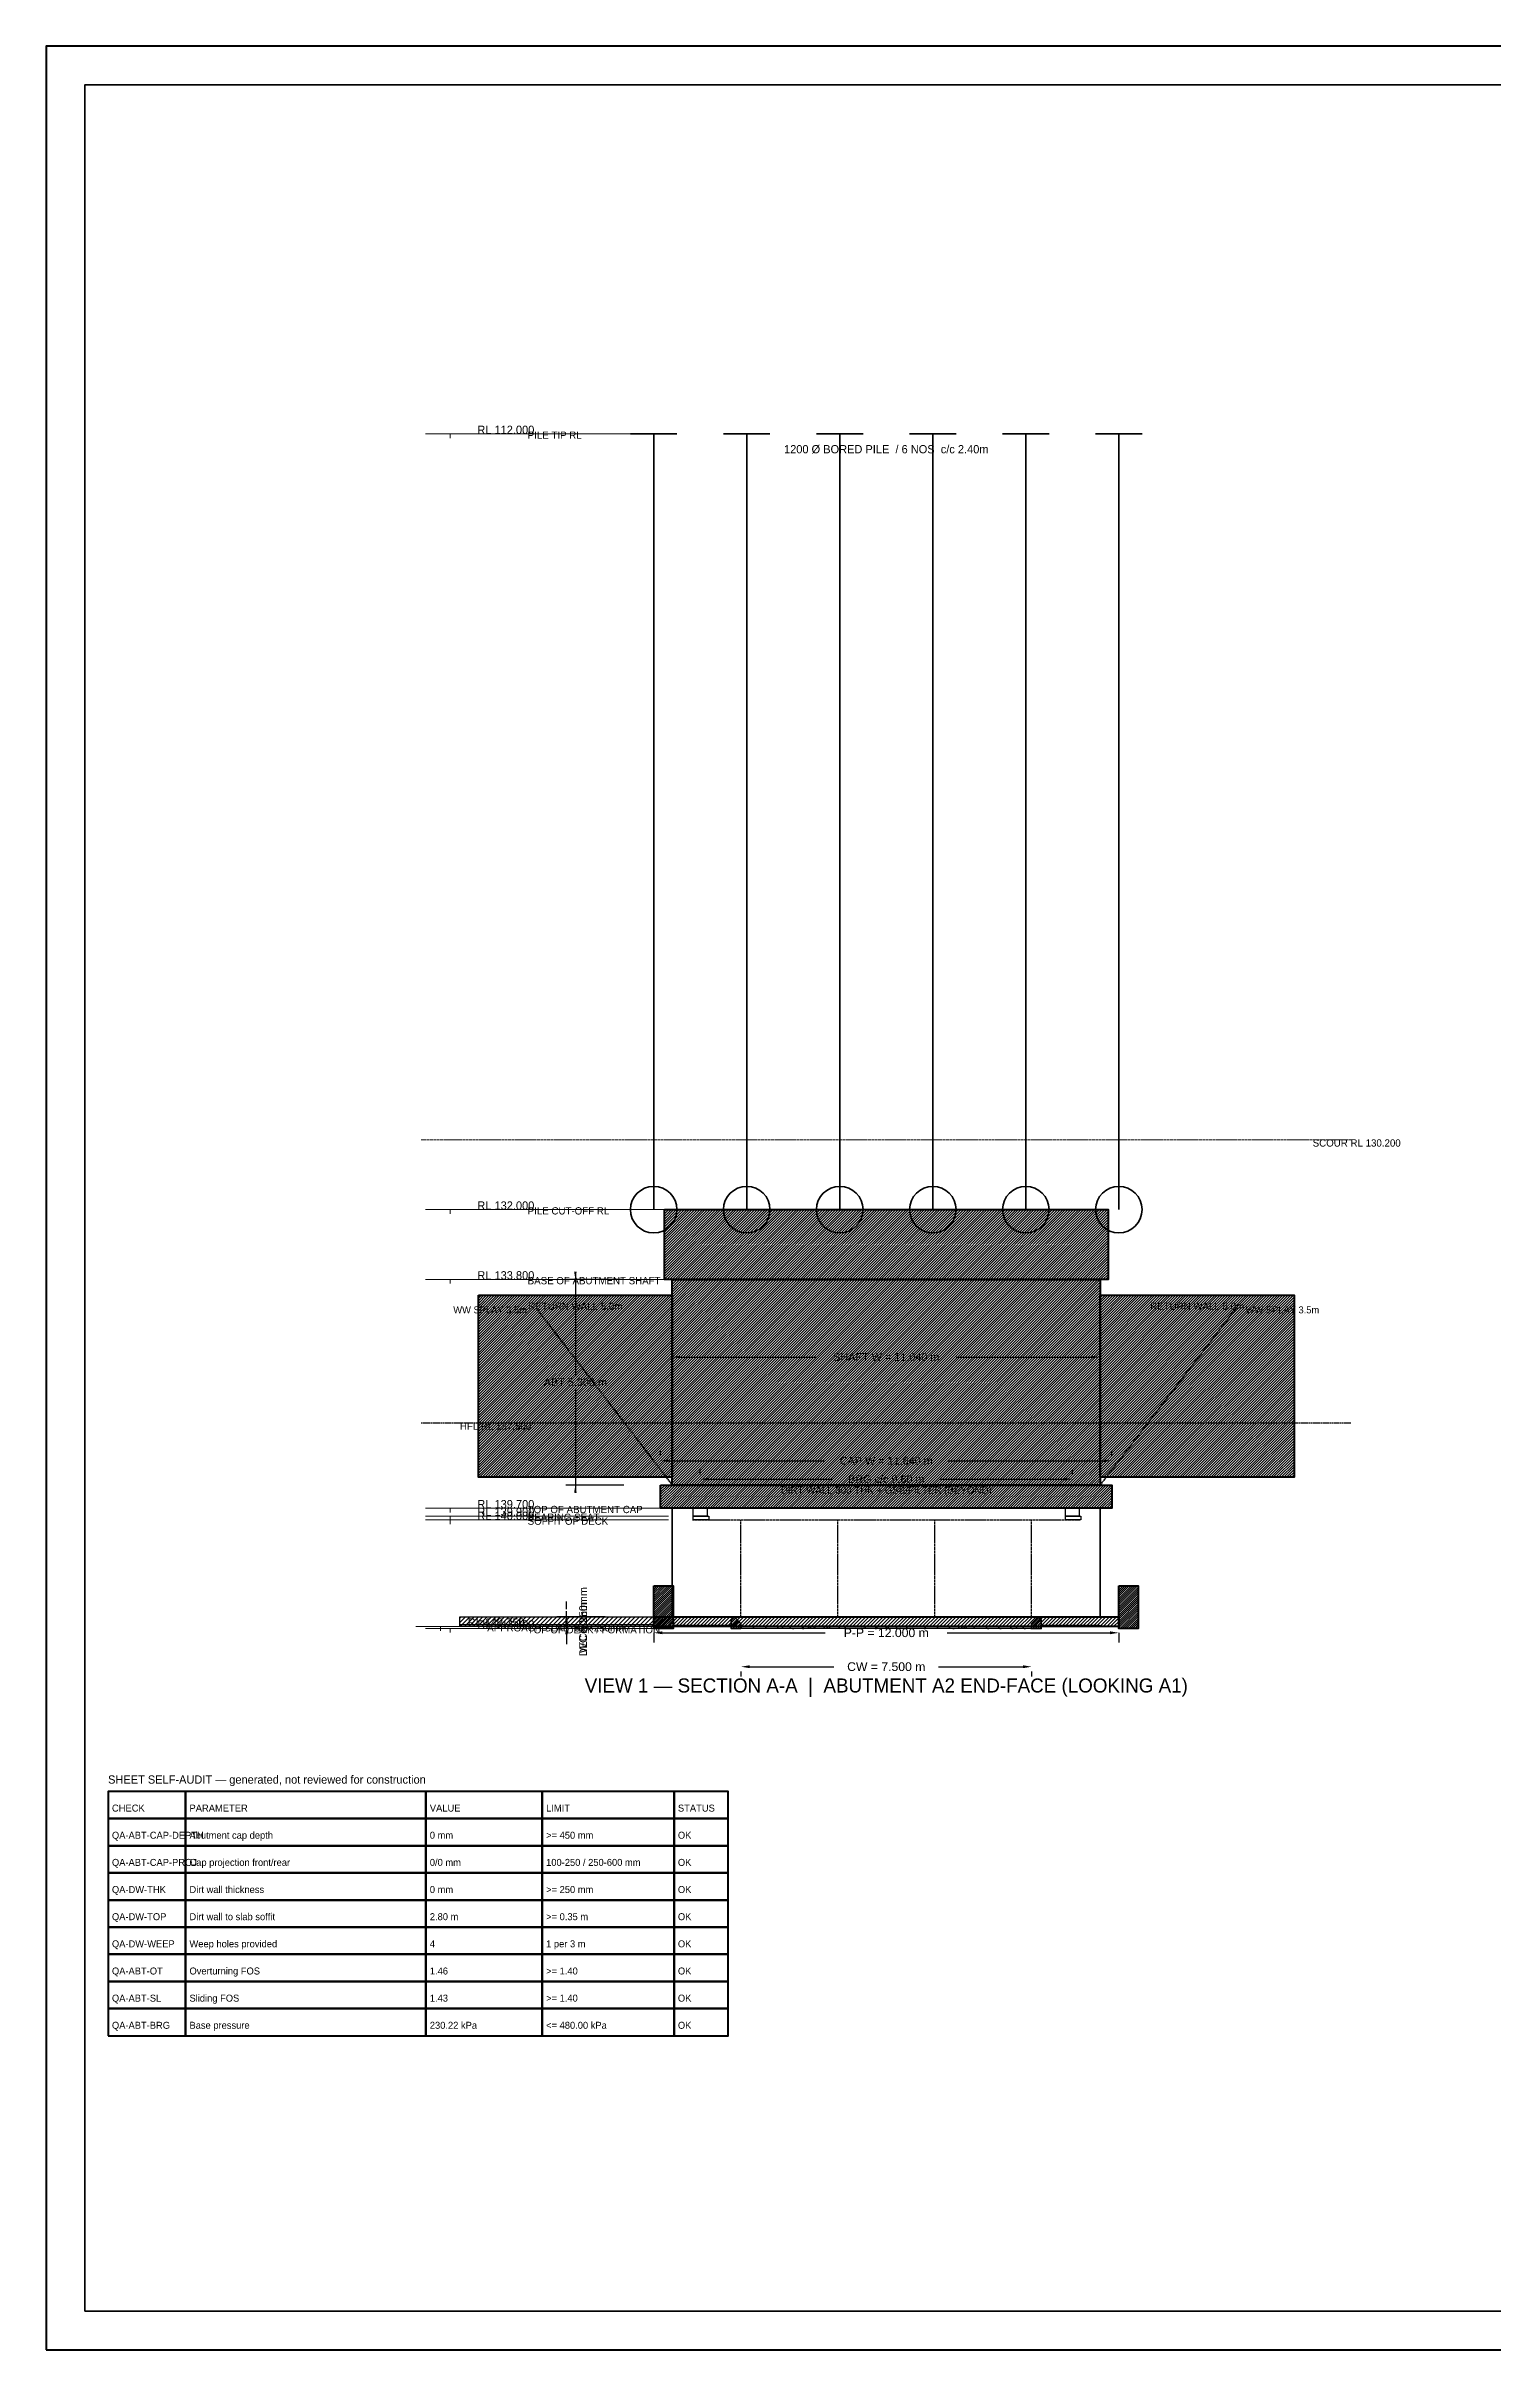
# Model space of a CAD drawing. Header units: metres. Extents: x 0 to 841, y 0 to 594.
# Drawn here: x 0 to 374, y 0 to 594 of the extents above; entities that cross this region are included whole.
import ezdxf
from ezdxf.enums import TextEntityAlignment as Align

# ---------------------------------------------------------------- set-up
doc = ezdxf.new("R2010")
doc.units = ezdxf.units.M
for name, pattern in [('DASHED', [0.5, 0.375, -0.125]), ('DASHED2', [0.25, 0.1875, -0.0625]), ('HIDDEN', [0.25, 0.1875, -0.0625])]:
    doc.linetypes.add(name, pattern=pattern)
for name, color, linetype, lineweight in [('BORDER-INNER', 7, 'Continuous', 35), ('BORDER-OUTER', 7, 'Continuous', 70), ('CIVIL-HFL', 5, 'DASHED', 25), ('CIVIL-ROAD', 7, 'Continuous', 25), ('CIVIL-SCOUR', 1, 'DASHED2', 18), ('DIM-LEVEL', 3, 'Continuous', 18), ('DIM-LINEAR', 3, 'Continuous', 18), ('FOUND-CAP', 2, 'Continuous', 35), ('FOUND-PILE', 4, 'Continuous', 35), ('STRUC-HATCHING', 8, 'Continuous', 18), ('STRUC-HIDDEN', 8, 'HIDDEN', 25), ('SUB-ABUT', 3, 'Continuous', 35), ('SUB-BEARING', 5, 'Continuous', 25), ('SUB-DIRT-WALL', 3, 'Continuous', 35), ('SUPER-DECK', 2, 'Continuous', 50), ('SUPER-FOOTPATH', 7, 'Continuous', 25), ('SUPER-KERB', 7, 'Continuous', 25), ('SUPER-PARAPET', 2, 'Continuous', 35), ('SUPER-WEARING', 8, 'Continuous', 25), ('TEXT-GENERAL', 7, 'Continuous', 18), ('TEXT-HEADER', 7, 'Continuous', 25), ('TEXT-LEVEL', 5, 'Continuous', 18), ('TEXT-SPEC', 7, 'Continuous', 13), ('TITLEBLK-BOX', 7, 'Continuous', 50)]:
    doc.layers.add(name, color=color, linetype=linetype, lineweight=lineweight)
doc.styles.add('BRIDGE_STD', font='Arial.ttf')
doc.dimstyles.new('pmb100', dxfattribs={"dimtxt": 2.5, "dimasz": 0.9375, "dimexe": 2.5, "dimexo": 2.5, "dimtad": 0, "dimtih": 1, "dimdec": 0, "dimtxsty": 'BRIDGE_STD', "dimcen": 2.5, "dimazin": 3, "dimtfac": 1, "dimtmove": 0, "dimatfit": 3})

msp = doc.modelspace()

# ---------------------------------------------------------------- hatches: boundary and pattern name
at = {"layer": 'STRUC-HATCHING'}
h = msp.add_hatch(dxfattribs=at)
h.set_pattern_fill('ANSI31', scale=0.15)
h.paths.add_polyline_path([(159.55, 294), (273.95, 294), (273.95, 276), (159.55, 276)])
h = msp.add_hatch(dxfattribs=at)
h.set_pattern_fill('ANSI31', scale=0.15)
h.paths.add_polyline_path([(161.55, 276), (271.95, 276), (271.95, 223), (161.55, 223)])
h = msp.add_hatch(dxfattribs=at)
h.set_pattern_fill('ANSI31', scale=0.15)
h.paths.add_polyline_path([(111.55, 271.92), (161.55, 271.92), (161.55, 225), (111.55, 225)])
h = msp.add_hatch(dxfattribs=at)
h.set_pattern_fill('ANSI31', scale=0.15)
h.paths.add_polyline_path([(271.95, 271.92), (321.95, 271.92), (321.95, 225), (271.95, 225)])
h = msp.add_hatch(dxfattribs=at)
h.set_pattern_fill('ANSI31', scale=0.15)
h.paths.add_polyline_path([(158.55, 223), (274.95, 223), (274.95, 217), (158.55, 217)])
h = msp.add_hatch(dxfattribs=at)
h.set_pattern_fill('ANSI31', scale=0.12)
h.paths.add_polyline_path([(156.75, 197), (161.75, 197), (161.75, 186), (156.75, 186)])
h = msp.add_hatch(dxfattribs=at)
h.set_pattern_fill('ANSI31', scale=0.12)
h.paths.add_polyline_path([(276.75, 197), (281.75, 197), (281.75, 186), (276.75, 186)])
h = msp.add_hatch(dxfattribs=at)
h.set_pattern_fill('ANSI31', scale=0.25)
h.paths.add_polyline_path([(106.75, 189), (156.75, 189), (156.75, 186.5), (106.75, 186.5)])
h = msp.add_hatch(dxfattribs=at)
h.set_pattern_fill('ANSI31', scale=0.2)
h.paths.add_polyline_path([(156.75, 189), (276.75, 189), (276.75, 186.5), (156.75, 186.5)])
h = msp.add_hatch(dxfattribs=at)
h.set_pattern_fill('ANSI31', scale=0.14)
h.paths.add_polyline_path([(179.25, 186), (176.75, 186), (176.75, 188.2), (177.5, 189.08), (179.25, 187.32)])
h = msp.add_hatch(dxfattribs=at)
h.set_pattern_fill('ANSI31', scale=0.14)
h.paths.add_polyline_path([(254.25, 186), (256.75, 186), (256.75, 188.2), (256, 189.08), (254.25, 187.32)])
at = {"layer": 'SUPER-WEARING'}
h = msp.add_hatch(dxfattribs=at)
h.set_pattern_fill('AR-SAND', scale=0.04)
h.paths.add_polyline_path([(106.75, 187), (156.75, 187), (156.75, 186.5), (106.75, 186.5)])
h = msp.add_hatch(dxfattribs=at)
h.set_pattern_fill('AR-SAND', scale=0.04)
h.paths.add_polyline_path([(179.25, 186.5), (254.25, 186.5), (254.25, 186), (179.25, 186)])

# ---------------------------------------------------------------- linework, layer by layer
at = {"layer": 'BORDER-INNER'}
msp.add_lwpolyline([(10, 10), (831, 10), (831, 584), (10, 584), (10, 10)], dxfattribs=at)
at = {"layer": 'BORDER-OUTER'}
msp.add_lwpolyline([(0, 0), (841, 0), (841, 594), (0, 594), (0, 0)], dxfattribs=at)
at = {"layer": 'CIVIL-HFL', "color": 5, "linetype": 'DASHED'}
msp.add_line((96.75, 239), (336.75, 239), dxfattribs=at)
at = {"layer": 'CIVIL-ROAD', "lineweight": 25}
msp.add_lwpolyline([(106.75, 189), (156.75, 189), (156.75, 186.5), (106.75, 186.5), (106.75, 189)], dxfattribs=at)
at = {"layer": 'CIVIL-SCOUR', "color": 1, "linetype": 'DASHED2'}
msp.add_line((96.75, 312), (336.75, 312), dxfattribs=at)
at = {"layer": 'DIM-LEVEL'}
for p, q in [((97.875, 494), (110.625, 494)), ((104.25, 494), (104.25, 492.938)), ((97.875, 294), (110.625, 294)), ((104.25, 294), (104.25, 292.938)), ((97.875, 276), (110.625, 276)), ((104.25, 276), (104.25, 274.938)), ((97.875, 217), (110.625, 217)), ((97.875, 215), (110.625, 215)), ((97.875, 214), (110.625, 214)), ((104.25, 217), (104.25, 215.938)), ((104.25, 215), (104.25, 213.938)), ((104.25, 214), (104.25, 212.938)), ((95.375, 186.5), (108.125, 186.5)), ((97.875, 186), (110.625, 186)), ((101.75, 186.5), (101.75, 185.438)), ((104.25, 186), (104.25, 184.938))]:
    msp.add_line(p, q, dxfattribs=at)
at = {"layer": 'DIM-LEVEL', "color": 5}
for p, q in [((104.25, 494), (160.55, 494)), ((104.25, 294), (160.55, 294)), ((104.25, 276), (160.55, 276)), ((104.25, 217), (160.55, 217)), ((104.25, 215), (160.55, 215)), ((104.25, 214), (160.55, 214)), ((104.25, 186), (160.55, 186))]:
    msp.add_line(p, q, dxfattribs=at)
at = {"layer": 'FOUND-CAP', "lineweight": 40}
msp.add_lwpolyline([(159.55, 294), (273.95, 294), (273.95, 276), (159.55, 276), (159.55, 294)], dxfattribs=at)
at = {"layer": 'FOUND-PILE', "color": 4, "lineweight": 35}
for p, q in [((150.75, 494), (162.75, 494)), ((156.75, 294), (156.75, 494)), ((174.75, 494), (186.75, 494)), ((180.75, 294), (180.75, 494)), ((198.75, 494), (210.75, 494)), ((204.75, 294), (204.75, 494)), ((222.75, 494), (234.75, 494)), ((228.75, 294), (228.75, 494)), ((246.75, 494), (258.75, 494)), ((252.75, 294), (252.75, 494)), ((270.75, 494), (282.75, 494)), ((276.75, 294), (276.75, 494))]:
    msp.add_line(p, q, dxfattribs=at)
at = {"layer": 'FOUND-PILE', "color": 4}
for centre in [(156.75, 294), (180.75, 294), (204.75, 294), (228.75, 294), (252.75, 294), (276.75, 294)]:
    msp.add_circle(centre, 6, dxfattribs=at)
at = {"layer": 'STRUC-HIDDEN', "color": 8, "linetype": 'HIDDEN'}
for p, q in [((166.75, 214), (266.75, 214)), ((179.25, 189), (179.25, 214)), ((204.25, 189), (204.25, 214)), ((229.25, 189), (229.25, 214)), ((254.25, 189), (254.25, 214))]:
    msp.add_line(p, q, dxfattribs=at)
at = {"layer": 'SUB-ABUT', "color": 3, "linetype": 'DASHED'}
for p, q in [((161.55, 223), (126.55, 268.5)), ((271.95, 223), (306.95, 268.5))]:
    msp.add_line(p, q, dxfattribs=at)
at = {"layer": 'SUB-ABUT', "lineweight": 50}
for points in [[(161.55, 276), (271.95, 276), (271.95, 223), (161.55, 223), (161.55, 276)], [(158.55, 223), (274.95, 223), (274.95, 217), (158.55, 217), (158.55, 223)]]:
    msp.add_lwpolyline(points, dxfattribs=at)
at = {"layer": 'SUB-ABUT', "lineweight": 40}
for points in [[(111.55, 271.92), (161.55, 271.92), (161.55, 225), (111.55, 225), (111.55, 271.92)], [(271.95, 271.92), (321.95, 271.92), (321.95, 225), (271.95, 225), (271.95, 271.92)]]:
    msp.add_lwpolyline(points, dxfattribs=at)
at = {"layer": 'SUB-ABUT', "lineweight": 30}
for points in [[(166.95, 217), (170.55, 217), (170.55, 215), (166.95, 215), (166.95, 217)], [(262.95, 217), (266.55, 217), (266.55, 215), (262.95, 215), (262.95, 217)]]:
    msp.add_lwpolyline(points, dxfattribs=at)
at = {"layer": 'SUB-BEARING', "lineweight": 30}
for points in [[(166.95, 215), (170.95, 215), (170.95, 214), (166.95, 214), (166.95, 215)], [(262.95, 215), (266.95, 215), (266.95, 214), (262.95, 214), (262.95, 215)]]:
    msp.add_lwpolyline(points, dxfattribs=at)
at = {"layer": 'SUB-DIRT-WALL', "lineweight": 35}
msp.add_lwpolyline([(161.55, 189), (271.95, 189), (271.95, 217), (161.55, 217), (161.55, 189)], dxfattribs=at)
at = {"layer": 'SUPER-DECK', "lineweight": 50}
msp.add_lwpolyline([(156.75, 189), (276.75, 189), (276.75, 186.5), (156.75, 186.5), (156.75, 189)], dxfattribs=at)
at = {"layer": 'SUPER-FOOTPATH', "lineweight": 25}
for points in [[(161.75, 186.875), (176.75, 186.875), (176.75, 186.5), (161.75, 186.5), (161.75, 186.875)], [(256.75, 186.875), (271.75, 186.875), (271.75, 186.5), (256.75, 186.5), (256.75, 186.875)]]:
    msp.add_lwpolyline(points, dxfattribs=at)
at = {"layer": 'SUPER-KERB', "lineweight": 35}
for points in [[(179.25, 186), (176.75, 186), (176.75, 188.2), (177.5, 189.08), (179.25, 187.32), (179.25, 186)], [(254.25, 186), (256.75, 186), (256.75, 188.2), (256, 189.08), (254.25, 187.32), (254.25, 186)]]:
    msp.add_lwpolyline(points, dxfattribs=at)
at = {"layer": 'SUPER-PARAPET', "lineweight": 40}
for points in [[(156.75, 197), (161.75, 197), (161.75, 186), (156.75, 186), (156.75, 197)], [(276.75, 197), (281.75, 197), (281.75, 186), (276.75, 186), (276.75, 197)]]:
    msp.add_lwpolyline(points, dxfattribs=at)
at = {"layer": 'SUPER-WEARING'}
for points in [[(106.75, 187), (156.75, 187), (156.75, 186.5), (106.75, 186.5), (106.75, 187)], [(179.25, 186.5), (254.25, 186.5), (254.25, 186), (179.25, 186), (179.25, 186.5)]]:
    msp.add_lwpolyline(points, dxfattribs=at)
at = {"layer": 'TITLEBLK-BOX'}
for points in [[(16, 137), (36, 137), (36, 144), (16, 144), (16, 137)], [(36, 137), (98, 137), (98, 144), (36, 144), (36, 137)], [(98, 137), (128, 137), (128, 144), (98, 144), (98, 137)], [(128, 137), (162, 137), (162, 144), (128, 144), (128, 137)], [(162, 137), (176, 137), (176, 144), (162, 144), (162, 137)], [(16, 130), (36, 130), (36, 137), (16, 137), (16, 130)], [(36, 130), (98, 130), (98, 137), (36, 137), (36, 130)], [(98, 130), (128, 130), (128, 137), (98, 137), (98, 130)], [(128, 130), (162, 130), (162, 137), (128, 137), (128, 130)], [(162, 130), (176, 130), (176, 137), (162, 137), (162, 130)], [(16, 123), (36, 123), (36, 130), (16, 130), (16, 123)], [(36, 123), (98, 123), (98, 130), (36, 130), (36, 123)], [(98, 123), (128, 123), (128, 130), (98, 130), (98, 123)], [(128, 123), (162, 123), (162, 130), (128, 130), (128, 123)], [(162, 123), (176, 123), (176, 130), (162, 130), (162, 123)], [(16, 116), (36, 116), (36, 123), (16, 123), (16, 116)], [(36, 116), (98, 116), (98, 123), (36, 123), (36, 116)], [(98, 116), (128, 116), (128, 123), (98, 123), (98, 116)], [(128, 116), (162, 116), (162, 123), (128, 123), (128, 116)], [(162, 116), (176, 116), (176, 123), (162, 123), (162, 116)], [(16, 109), (36, 109), (36, 116), (16, 116), (16, 109)], [(36, 109), (98, 109), (98, 116), (36, 116), (36, 109)], [(98, 109), (128, 109), (128, 116), (98, 116), (98, 109)], [(128, 109), (162, 109), (162, 116), (128, 116), (128, 109)], [(162, 109), (176, 109), (176, 116), (162, 116), (162, 109)], [(16, 102), (36, 102), (36, 109), (16, 109), (16, 102)], [(36, 102), (98, 102), (98, 109), (36, 109), (36, 102)], [(98, 102), (128, 102), (128, 109), (98, 109), (98, 102)], [(128, 102), (162, 102), (162, 109), (128, 109), (128, 102)], [(162, 102), (176, 102), (176, 109), (162, 109), (162, 102)], [(16, 95), (36, 95), (36, 102), (16, 102), (16, 95)], [(36, 95), (98, 95), (98, 102), (36, 102), (36, 95)], [(98, 95), (128, 95), (128, 102), (98, 102), (98, 95)], [(128, 95), (162, 95), (162, 102), (128, 102), (128, 95)], [(162, 95), (176, 95), (176, 102), (162, 102), (162, 95)], [(16, 88), (36, 88), (36, 95), (16, 95), (16, 88)], [(36, 88), (98, 88), (98, 95), (36, 95), (36, 88)], [(98, 88), (128, 88), (128, 95), (98, 95), (98, 88)], [(128, 88), (162, 88), (162, 95), (128, 95), (128, 88)], [(162, 88), (176, 88), (176, 95), (162, 95), (162, 88)], [(16, 81), (36, 81), (36, 88), (16, 88), (16, 81)], [(36, 81), (98, 81), (98, 88), (36, 88), (36, 81)], [(98, 81), (128, 81), (128, 88), (98, 88), (98, 81)], [(128, 81), (162, 81), (162, 88), (128, 88), (128, 81)], [(162, 81), (176, 81), (176, 88), (162, 88), (162, 81)]]:
    msp.add_lwpolyline(points, dxfattribs=at)

# ---------------------------------------------------------------- texts
at = {"layer": 'CIVIL-HFL', "color": 5}
msp.add_text('HFL RL 137.500', height=1.875, dxfattribs=at).set_placement((106.75, 237.25))
at = {"layer": 'CIVIL-SCOUR', "color": 1}
msp.add_text('SCOUR RL 130.200', height=1.875, dxfattribs=at).set_placement((326.75, 310.25))
at = {"layer": 'TEXT-GENERAL'}
for s, height, p in [('1200 Ø BORED PILE  / 6 NOS  c/c 2.40m', 2.125, (216.75, 489)), ('APPROACH SLAB  5.0×250mm', 1.875, (131.75, 185.25))]:
    msp.add_text(s, height=height, dxfattribs=at).set_placement(p, align=Align.CENTER)
at = {"layer": 'TEXT-GENERAL', "color": 3}
for p in [(136.55, 268.17), (296.95, 268.17)]:
    msp.add_text('RETURN WALL 5.0m', height=1.875, dxfattribs=at).set_placement(p, align=Align.CENTER)
at = {"layer": 'TEXT-HEADER'}
msp.add_text('VIEW 1 — SECTION A-A  |  ABUTMENT A2 END-FACE (LOOKING A1)', height=3.625, dxfattribs=at).set_placement((216.75, 169.5), align=Align.CENTER)
for s, height, p in [('SHEET SELF-AUDIT — generated, not reviewed for construction', 2.125, (16, 146)), ('CHECK', 1.8062, (17, 138.8)), ('PARAMETER', 1.8062, (37, 138.8)), ('VALUE', 1.8062, (99, 138.8)), ('LIMIT', 1.8062, (129, 138.8)), ('STATUS', 1.8062, (163, 138.8))]:
    msp.add_text(s, height=height, dxfattribs=at).set_placement(p)
at = {"layer": 'TEXT-LEVEL'}
for s, height, p in [('RL 112.000', 2.125, (111.263, 494)), ('PILE TIP RL', 1.875, (124.25, 492.75)), ('RL 132.000', 2.125, (111.263, 294)), ('PILE CUT-OFF RL', 1.875, (124.25, 292.75)), ('RL 133.800', 2.125, (111.263, 276)), ('BASE OF ABUTMENT SHAFT', 1.875, (124.25, 274.75)), ('RL 139.700', 2.125, (111.263, 217)), ('RL 139.900', 2.125, (111.263, 215)), ('RL 140.000', 2.125, (111.263, 214)), ('TOP OF ABUTMENT CAP', 1.875, (124.25, 215.75)), ('SOFFIT OF DECK', 1.875, (124.25, 212.75)), ('BEARING SEAT', 1.875, (124.25, 213.75)), ('RL 142.750', 2.125, (108.763, 186.5)), ('RL 142.800', 2.125, (111.263, 186)), ('TOP OF DECK / FORMATION', 1.875, (124.25, 184.75))]:
    msp.add_text(s, height=height, dxfattribs=at).set_placement(p)
at = {"layer": 'TEXT-SPEC', "color": 3}
msp.add_text('WW SPLAY 3.5m', height=1.8, dxfattribs=at).set_placement((124.05, 267.25), align=Align.RIGHT)
for s, p in [('WW SPLAY 3.5m', (309.45, 267.25)), ('QA-ABT-CAP-DEPTH', (17, 131.8)), ('Abutment cap depth', (37, 131.8)), ('0 mm', (99, 131.8)), ('>= 450 mm', (129, 131.8)), ('OK', (163, 131.8)), ('QA-ABT-CAP-PROJ', (17, 124.8)), ('Cap projection front/rear', (37, 124.8)), ('0/0 mm', (99, 124.8)), ('100-250 / 250-600 mm', (129, 124.8)), ('OK', (163, 124.8)), ('QA-DW-THK', (17, 117.8)), ('Dirt wall thickness', (37, 117.8)), ('0 mm', (99, 117.8)), ('>= 250 mm', (129, 117.8)), ('OK', (163, 117.8)), ('QA-DW-TOP', (17, 110.8)), ('Dirt wall to slab soffit', (37, 110.8)), ('2.80 m', (99, 110.8)), ('>= 0.35 m', (129, 110.8)), ('OK', (163, 110.8)), ('QA-DW-WEEP', (17, 103.8)), ('Weep holes provided', (37, 103.8)), ('4', (99, 103.8)), ('1 per 3 m', (129, 103.8)), ('OK', (163, 103.8)), ('QA-ABT-OT', (17, 96.8)), ('Overturning FOS', (37, 96.8)), ('1.46', (99, 96.8)), ('>= 1.40', (129, 96.8)), ('OK', (163, 96.8)), ('QA-ABT-SL', (17, 89.8)), ('Sliding FOS', (37, 89.8)), ('1.43', (99, 89.8)), ('>= 1.40', (129, 89.8)), ('OK', (163, 89.8)), ('QA-ABT-BRG', (17, 82.8)), ('Base pressure', (37, 82.8)), ('230.22 kPa', (99, 82.8)), ('<= 480.00 kPa', (129, 82.8)), ('OK', (163, 82.8))]:
    msp.add_text(s, height=1.8, dxfattribs=at).set_placement(p)
msp.add_text('DIRT WALL 300 THK + GSB/FILTER (BEYOND)', height=1.875, dxfattribs=at).set_placement((216.75, 220.75), align=Align.CENTER)

# ---------------------------------------------------------------- dimensions: what is measured, and where the dimension line sits
at = {"layer": 'DIM-LINEAR'}
for base, p1, p2, text in [((136.55, 276), (151.55, 276), (151.55, 223), 'ABT 5.300 m'), ((134.25, 189), (146.75, 189), (146.75, 186.5), 'DECK 250mm'), ((134.25, 186.5), (146.75, 186.5), (146.75, 186), 'WC 50mm')]:
    msp.add_linear_dim(base=base, p1=p1, p2=p2, angle=90, text=text, dimstyle='pmb100', override={"dimtxt": 2, "dimasz": 2, "dimgap": 0.8, "dimclrt": 3}, dxfattribs=at).render()
for base, p1, p2, text, override in [((161.55, 256), (161.55, 271), (271.95, 271), 'SHAFT W = 11.040 m', {"dimtxt": 2, "dimasz": 2, "dimgap": 0.8, "dimclrt": 3}), ((158.55, 229.25), (158.55, 228), (274.95, 228), 'CAP W = 11.640 m', {"dimtxt": 2, "dimasz": 2, "dimgap": 0.8, "dimclrt": 3}), ((168.75, 224.5), (168.75, 223.25), (264.75, 223.25), 'BRG c/c 9.60 m', {"dimtxt": 2, "dimasz": 2, "dimgap": 0.8, "dimclrt": 3}), ((156.75, 184.9), (156.75, 187.4), (276.75, 187.4), 'P-P = 12.000 m', {"dimtxt": 2.25, "dimasz": 2.25, "dimgap": 0.9, "dimclrt": 3}), ((179.25, 176.15), (179.25, 177.4), (254.25, 177.4), 'CW = 7.500 m', {"dimtxt": 2.25, "dimasz": 2.25, "dimgap": 0.9, "dimclrt": 3})]:
    msp.add_linear_dim(base=base, p1=p1, p2=p2, text=text, dimstyle='pmb100', override=override, dxfattribs=at).render()

doc.saveas('drawing.dxf')
